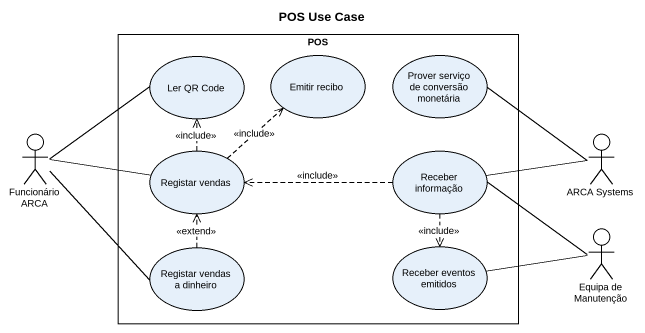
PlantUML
@startuml
title POS Use Case
rectangle POS {
  usecase "Ler QR Code" as Ler_QR_Code
  usecase "Emitir recibo" as Emitir_recibo
  usecase "Prover serviço de conversão monetária" as Prover_serviço_de_conversão
  usecase "Registar vendas" as Registar_vendas
  usecase "Receber informação" as Receber_informação
  usecase "Registar vendas a dinheiro" as Registar_vendas_a_dinheiro
  usecase "Receber eventos emitidos" as Receber_eventos_emitidos
}
actor "Funcionário ARCA" as Funcionário_ARCA
actor "ARCA Systems" as ARCA_Systems
actor "Equipa de Manutenção" as Equipa_de_Manutenção
Ler_QR_Code -left- Funcionário_ARCA
Prover_serviço_de_conversão -right- ARCA_Systems
Registar_vendas .up.> Ler_QR_Code : <<include>>
Registar_vendas .up.> Emitir_recibo : <<include>>
Registar_vendas -left- Funcionário_ARCA
Receber_informação .left.> Registar_vendas : <<include>>
Receber_informação -right- ARCA_Systems
Receber_informação ..> Receber_eventos_emitidos : <<include>>
Receber_informação -right- Equipa_de_Manutenção
Registar_vendas_a_dinheiro -up- Funcionário_ARCA
Registar_vendas_a_dinheiro .up.> Registar_vendas : <<extend>>
Receber_eventos_emitidos -right- Equipa_de_Manutenção
@enduml
